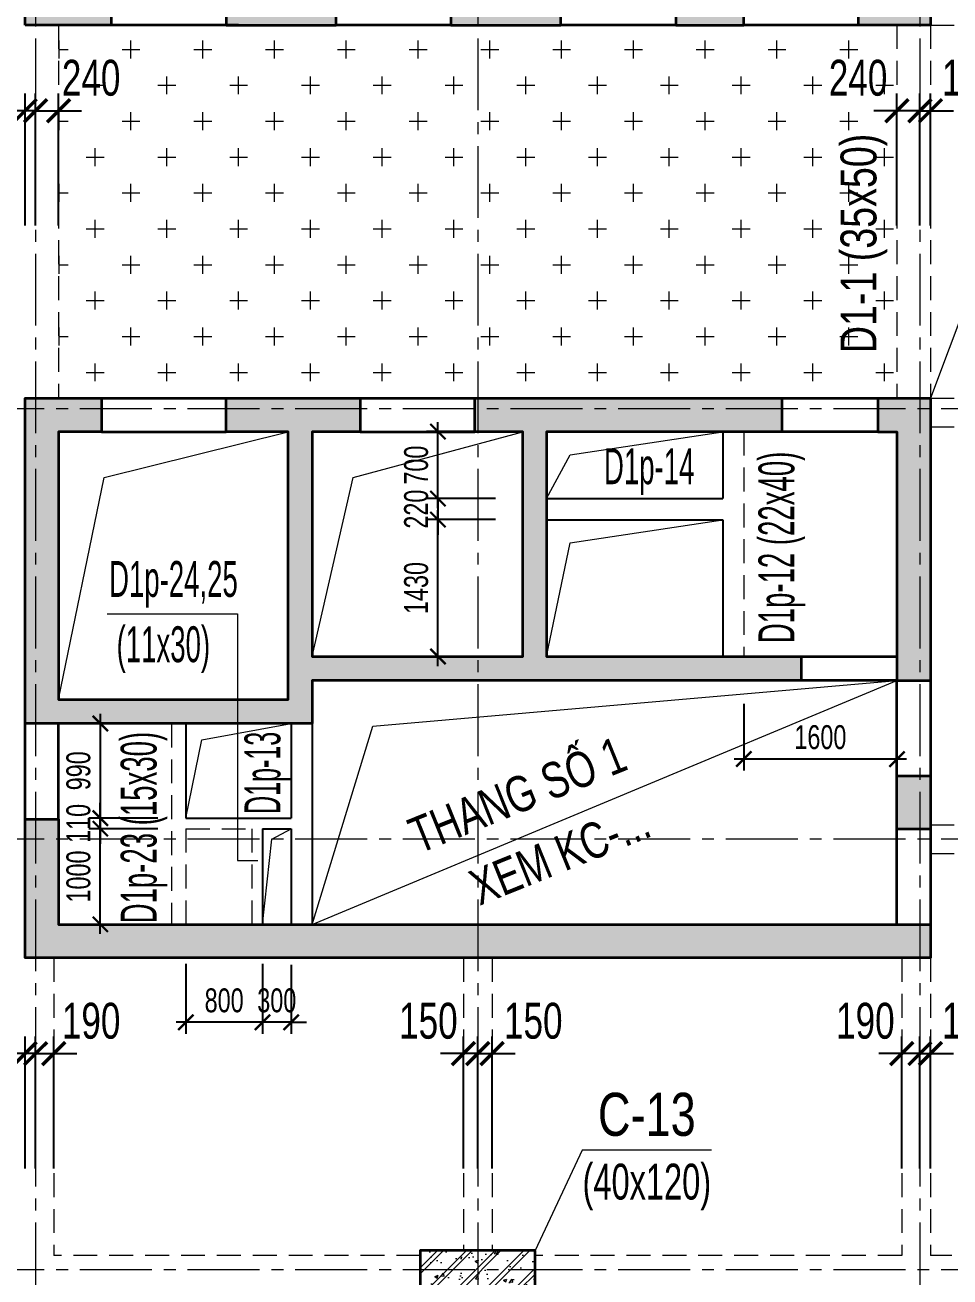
# Model space of a CAD drawing. Header units: millimetres. Extents: x 0 to 132533, y 0 to 93608.
# Drawn here: x 25017 to 34681, y 47662 to 60747 of the extents above; entities that cross this region are included whole.
import ezdxf
from ezdxf.enums import TextEntityAlignment as Align

# ---------------------------------------------------------------- set-up
doc = ezdxf.new("R2010")
doc.units = ezdxf.units.MM
doc.header["$LTSCALE"] = 1000
doc.header["$MEASUREMENT"] = 0
doc.linetypes.add('CENTER2', pattern=[1.125, 0.75, -0.125, 0.125, -0.125])
doc.linetypes.add('HIDDEN', pattern=[0.375, 0.25, -0.125])
for name, color, linetype, lineweight in [('CDC.01.AXIS', 160, 'CENTER2', 13), ('CDC.02.DIM', 1, 'Continuous', 18), ('CDC.03.BORDER', 3, 'Continuous', 25), ('CDC.06.TEXT', 2, 'Continuous', 18), ('CDC.07.TEXTCOL', 3, 'Continuous', 18), ('CDC.08.TEXTBEAM', 2, 'Continuous', 18), ('CDC.09.COLUMN', 4, 'Continuous', 35), ('CDC.10.HATCH', 163, 'Continuous', 9), ('CDC.11.NOTE', 1, 'Continuous', 18), ('CDC.13.BEAM', 8, 'HIDDEN', 18), ('TEXTCOL_SHAPE', 6, 'Continuous', 20)]:
    doc.layers.add(name, color=color, linetype=linetype, lineweight=lineweight)
doc.styles.add('KCS_SMTEXT', font='arial.ttf', dxfattribs={"width": 0.7})
doc.dimstyles.new('KCS_DIM100', dxfattribs={"dimscale": 100, "dimtxt": 2.5, "dimasz": 1.6, "dimexe": 1.2, "dimexo": 0, "dimgap": 1, "dimtad": 1, "dimdec": 0, "dimzin": 0, "dimdsep": 46, "dimtxsty": 'KCS_SMTEXT', "dimblk": 'ARCHTICK', "dimcen": 0, "dimdle": 1, "dimclrd": 256, "dimclre": 256, "dimclrt": 2, "dimadec": 0, "dimazin": 0, "dimtfac": 1, "dimtdec": 0, "dimtix": 1, "dimtmove": 2, "dimatfit": 3, "dimfxl": 1, "dimtolj": 1, "dimtzin": 0, "dimarcsym": 0})
doc.dimstyles.new('KCS_DIM150', dxfattribs={"dimscale": 150, "dimtxt": 2.5, "dimasz": 1.6, "dimexe": 1.2, "dimexo": 0, "dimgap": 1, "dimtad": 1, "dimdec": 0, "dimzin": 0, "dimdsep": 46, "dimtxsty": 'KCS_SMTEXT', "dimblk": 'ARCHTICK', "dimcen": 0, "dimdle": 1, "dimclrd": 1, "dimclre": 1, "dimclrt": 2, "dimadec": 0, "dimazin": 0, "dimtfac": 1, "dimtdec": 0, "dimtix": 1, "dimtmove": 2, "dimatfit": 3, "dimfxl": 1, "dimtolj": 1, "dimtzin": 0, "dimarcsym": 0})

# ---------------------------------------------------------------- blocks, each defined once
blk = doc.blocks.new('_ArchTick')
at = {"color": 0, "linetype": 'ByBlock', "const_width": 0.15}
blk.add_lwpolyline([(-0.5, -0.5), (0.5, 0.5)], dxfattribs=at)
blk = doc.blocks.new('*D319')
at = {"layer": 'CDC.02.DIM', "lineweight": -2, "transparency": 16777216}
for p, q in [((32527, 53651), (32527, 52954)), ((34127, 53651), (34127, 52954)), ((34227, 53074), (32427, 53074))]:
    blk.add_line(p, q, dxfattribs=at)
at = {"layer": 'Defpoints', "color": 0, "transparency": 16777216}
for p in [(32527, 53651), (34127, 53651), (32527, 53074)]:
    blk.add_point(p, dxfattribs=at)
at = {"layer": 'CDC.02.DIM', "lineweight": -2, "transparency": 16777216, "xscale": 160, "yscale": 160, "zscale": 160, "rotation": 180}
blk.add_blockref('_ArchTick', (32527, 53074), dxfattribs=at)
at = {"layer": 'CDC.02.DIM', "lineweight": -2, "transparency": 16777216, "xscale": 160, "yscale": 160, "zscale": 160}
blk.add_blockref('_ArchTick', (34127, 53074), dxfattribs=at)
at = {"layer": 'CDC.02.DIM', "color": 2, "transparency": 16777216, "insert": (33327, 53302), "char_height": 250, "attachment_point": 5, "style": 'KCS_SMTEXT'}
blk.add_mtext('\\A1;1600', dxfattribs=at)
blk = doc.blocks.new('*D320')
at = {"layer": 'CDC.02.DIM', "lineweight": -2, "transparency": 16777216}
for p, q in [((29331, 54047), (29331, 55677)), ((29931, 55577), (29211, 55577)), ((29931, 54147), (29211, 54147))]:
    blk.add_line(p, q, dxfattribs=at)
at = {"layer": 'Defpoints', "color": 0, "transparency": 16777216}
for p in [(29331, 55577), (29931, 55577), (29931, 54147)]:
    blk.add_point(p, dxfattribs=at)
at = {"layer": 'CDC.02.DIM', "lineweight": -2, "transparency": 16777216, "xscale": 160, "yscale": 160, "zscale": 160}
for p, rotation in [((29331, 55577), 90), ((29331, 54147), 270)]:
    blk.add_blockref('_ArchTick', p, dxfattribs=dict(at, rotation=rotation))
at = {"layer": 'CDC.02.DIM', "color": 2, "transparency": 16777216, "insert": (29104, 54862), "char_height": 250, "attachment_point": 5, "rotation": 90, "style": 'KCS_SMTEXT'}
blk.add_mtext('\\A1;1430', dxfattribs=at)
blk = doc.blocks.new('*D321')
at = {"layer": 'CDC.02.DIM', "lineweight": -2, "transparency": 16777216}
for p, q in [((29331, 55797), (29331, 55957)), ((29931, 55797), (29211, 55797)), ((29331, 55797), (29331, 55577)), ((29931, 55577), (29211, 55577)), ((29331, 55577), (29331, 55417))]:
    blk.add_line(p, q, dxfattribs=at)
at = {"layer": 'Defpoints', "color": 0, "transparency": 16777216}
for p in [(29931, 55797), (29331, 55577), (29931, 55577)]:
    blk.add_point(p, dxfattribs=at)
at = {"layer": 'CDC.02.DIM', "lineweight": -2, "transparency": 16777216, "xscale": 160, "yscale": 160, "zscale": 160}
for p, rotation in [((29331, 55797), 270), ((29331, 55577), 90)]:
    blk.add_blockref('_ArchTick', p, dxfattribs=dict(at, rotation=rotation))
at = {"layer": 'CDC.02.DIM', "color": 2, "transparency": 16777216, "insert": (29104, 55687), "char_height": 250, "attachment_point": 5, "rotation": 90, "style": 'KCS_SMTEXT'}
blk.add_mtext('\\A1;220', dxfattribs=at)
blk = doc.blocks.new('*D322')
at = {"layer": 'CDC.02.DIM', "lineweight": -2, "transparency": 16777216}
for p, q in [((29331, 55697), (29331, 56597)), ((29931, 56497), (29211, 56497)), ((29931, 55797), (29211, 55797))]:
    blk.add_line(p, q, dxfattribs=at)
at = {"layer": 'Defpoints', "color": 0, "transparency": 16777216}
for p in [(29331, 56497), (29931, 56497), (29931, 55797)]:
    blk.add_point(p, dxfattribs=at)
at = {"layer": 'CDC.02.DIM', "lineweight": -2, "transparency": 16777216, "xscale": 160, "yscale": 160, "zscale": 160}
for p, rotation in [((29331, 56497), 90), ((29331, 55797), 270)]:
    blk.add_blockref('_ArchTick', p, dxfattribs=dict(at, rotation=rotation))
at = {"layer": 'CDC.02.DIM', "color": 2, "transparency": 16777216, "insert": (29104, 56147), "char_height": 250, "attachment_point": 5, "rotation": 90, "style": 'KCS_SMTEXT'}
blk.add_mtext('\\A1;700', dxfattribs=at)
blk = doc.blocks.new('*D332')
at = {"layer": 'CDC.02.DIM', "lineweight": -2, "transparency": 16777216}
for p, q in [((26697, 50935), (26697, 50203)), ((27497, 50923), (27497, 50203)), ((27597, 50323), (26597, 50323))]:
    blk.add_line(p, q, dxfattribs=at)
at = {"layer": 'Defpoints', "color": 0, "transparency": 16777216}
for p in [(26697, 50935), (27497, 50923), (26697, 50323)]:
    blk.add_point(p, dxfattribs=at)
at = {"layer": 'CDC.02.DIM', "lineweight": -2, "transparency": 16777216, "xscale": 160, "yscale": 160, "zscale": 160, "rotation": 180}
blk.add_blockref('_ArchTick', (26697, 50323), dxfattribs=at)
at = {"layer": 'CDC.02.DIM', "lineweight": -2, "transparency": 16777216, "xscale": 160, "yscale": 160, "zscale": 160}
blk.add_blockref('_ArchTick', (27497, 50323), dxfattribs=at)
at = {"layer": 'CDC.02.DIM', "color": 2, "transparency": 16777216, "insert": (27097, 50551), "char_height": 250, "attachment_point": 5, "style": 'KCS_SMTEXT'}
blk.add_mtext('\\A1;800', dxfattribs=at)
blk = doc.blocks.new('*D333')
at = {"layer": 'CDC.02.DIM', "lineweight": -2, "transparency": 16777216}
for p, q in [((26403, 52347), (25683, 52347)), ((25803, 51247), (25803, 52447)), ((26403, 51347), (25683, 51347))]:
    blk.add_line(p, q, dxfattribs=at)
at = {"layer": 'Defpoints', "color": 0, "transparency": 16777216}
for p in [(25803, 52347), (26403, 52347), (26403, 51347)]:
    blk.add_point(p, dxfattribs=at)
at = {"layer": 'CDC.02.DIM', "lineweight": -2, "transparency": 16777216, "xscale": 160, "yscale": 160, "zscale": 160}
for p, rotation in [((25803, 52347), 90), ((25803, 51347), 270)]:
    blk.add_blockref('_ArchTick', p, dxfattribs=dict(at, rotation=rotation))
at = {"layer": 'CDC.02.DIM', "color": 2, "transparency": 16777216, "insert": (25575, 51847), "char_height": 250, "attachment_point": 5, "rotation": 90, "style": 'KCS_SMTEXT'}
blk.add_mtext('\\A1;1000', dxfattribs=at)
blk = doc.blocks.new('*D334')
at = {"layer": 'CDC.02.DIM', "lineweight": -2, "transparency": 16777216}
for p, q in [((25803, 52457), (25803, 52617)), ((26403, 52457), (25683, 52457)), ((26403, 52347), (25683, 52347)), ((25803, 52457), (25803, 52347)), ((25803, 52347), (25803, 52187))]:
    blk.add_line(p, q, dxfattribs=at)
at = {"layer": 'Defpoints', "color": 0, "transparency": 16777216}
for p in [(25803, 52347), (26403, 52457), (26403, 52347)]:
    blk.add_point(p, dxfattribs=at)
at = {"layer": 'CDC.02.DIM', "lineweight": -2, "transparency": 16777216, "xscale": 160, "yscale": 160, "zscale": 160}
for p, rotation in [((25803, 52457), 270), ((25803, 52347), 90)]:
    blk.add_blockref('_ArchTick', p, dxfattribs=dict(at, rotation=rotation))
at = {"layer": 'CDC.02.DIM', "color": 2, "transparency": 16777216, "insert": (25575, 52402), "char_height": 250, "attachment_point": 5, "rotation": 90, "style": 'KCS_SMTEXT'}
blk.add_mtext('\\A1;110', dxfattribs=at)
blk = doc.blocks.new('*D335')
at = {"layer": 'CDC.02.DIM', "lineweight": -2, "transparency": 16777216}
for p, q in [((25803, 53547), (25803, 52357)), ((26403, 53447), (25683, 53447)), ((26403, 52457), (25683, 52457))]:
    blk.add_line(p, q, dxfattribs=at)
at = {"layer": 'Defpoints', "color": 0, "transparency": 16777216}
for p in [(26403, 53447), (25803, 52457), (26403, 52457)]:
    blk.add_point(p, dxfattribs=at)
at = {"layer": 'CDC.02.DIM', "lineweight": -2, "transparency": 16777216, "xscale": 160, "yscale": 160, "zscale": 160}
for p, rotation in [((25803, 53447), 90), ((25803, 52457), 270)]:
    blk.add_blockref('_ArchTick', p, dxfattribs=dict(at, rotation=rotation))
at = {"layer": 'CDC.02.DIM', "color": 2, "transparency": 16777216, "insert": (25575, 52952), "char_height": 250, "attachment_point": 5, "rotation": 90, "style": 'KCS_SMTEXT'}
blk.add_mtext('\\A1;990', dxfattribs=at)
blk = doc.blocks.new('*D336')
at = {"layer": 'CDC.02.DIM', "lineweight": -2, "transparency": 16777216}
for p, q in [((27497, 50935), (27497, 50203)), ((27797, 50923), (27797, 50203)), ((27497, 50323), (27337, 50323)), ((27797, 50323), (27497, 50323)), ((27797, 50323), (27957, 50323))]:
    blk.add_line(p, q, dxfattribs=at)
at = {"layer": 'Defpoints', "color": 0, "transparency": 16777216}
for p in [(27497, 50935), (27797, 50923), (27497, 50323)]:
    blk.add_point(p, dxfattribs=at)
at = {"layer": 'CDC.02.DIM', "lineweight": -2, "transparency": 16777216, "xscale": 160, "yscale": 160, "zscale": 160}
blk.add_blockref('_ArchTick', (27497, 50323), dxfattribs=at)
at = {"layer": 'CDC.02.DIM', "lineweight": -2, "transparency": 16777216, "xscale": 160, "yscale": 160, "zscale": 160, "rotation": 180}
blk.add_blockref('_ArchTick', (27797, 50323), dxfattribs=at)
at = {"layer": 'CDC.02.DIM', "color": 2, "transparency": 16777216, "insert": (27647, 50551), "char_height": 250, "attachment_point": 5, "style": 'KCS_SMTEXT'}
blk.add_mtext('\\A1;300', dxfattribs=at)
blk = doc.blocks.new('*D211')
at = {"layer": 'CDC.02.DIM', "color": 1, "lineweight": -2, "transparency": 16777216}
for p, q in [((29747, 48796), (29747, 50176)), ((29897, 48796), (29897, 50176)), ((29747, 49996), (29507, 49996)), ((29747, 49996), (29897, 49996)), ((29897, 49996), (30137, 49996))]:
    blk.add_line(p, q, dxfattribs=at)
at = {"layer": 'Defpoints', "color": 0, "transparency": 16777216}
for p in [(29897, 49996), (29747, 48796), (29897, 48796)]:
    blk.add_point(p, dxfattribs=at)
at = {"layer": 'CDC.02.DIM', "color": 1, "lineweight": -2, "transparency": 16777216, "xscale": 240, "yscale": 240, "zscale": 240}
blk.add_blockref('_ArchTick', (29747, 49996), dxfattribs=at)
at = {"layer": 'CDC.02.DIM', "color": 1, "lineweight": -2, "transparency": 16777216, "xscale": 240, "yscale": 240, "zscale": 240, "rotation": 180}
blk.add_blockref('_ArchTick', (29897, 49996), dxfattribs=at)
at = {"layer": 'CDC.02.DIM', "color": 2, "transparency": 16777216, "insert": (30327, 50337), "char_height": 375, "attachment_point": 5, "style": 'KCS_SMTEXT'}
blk.add_mtext('\\A1;150', dxfattribs=at)
blk = doc.blocks.new('*D212')
at = {"layer": 'CDC.02.DIM', "color": 1, "lineweight": -2, "transparency": 16777216}
for p, q in [((29597, 48796), (29597, 50176)), ((29747, 48796), (29747, 50176)), ((29597, 49996), (29357, 49996)), ((29747, 49996), (29597, 49996)), ((29747, 49996), (29987, 49996))]:
    blk.add_line(p, q, dxfattribs=at)
at = {"layer": 'Defpoints', "color": 0, "transparency": 16777216}
for p in [(29597, 49996), (29597, 48796), (29747, 48796)]:
    blk.add_point(p, dxfattribs=at)
at = {"layer": 'CDC.02.DIM', "color": 1, "lineweight": -2, "transparency": 16777216, "xscale": 240, "yscale": 240, "zscale": 240}
blk.add_blockref('_ArchTick', (29597, 49996), dxfattribs=at)
at = {"layer": 'CDC.02.DIM', "color": 1, "lineweight": -2, "transparency": 16777216, "xscale": 240, "yscale": 240, "zscale": 240, "rotation": 180}
blk.add_blockref('_ArchTick', (29747, 49996), dxfattribs=at)
at = {"layer": 'CDC.02.DIM', "color": 2, "transparency": 16777216, "insert": (29231, 50337), "char_height": 375, "attachment_point": 5, "style": 'KCS_SMTEXT'}
blk.add_mtext('\\A1;150', dxfattribs=at)
blk = doc.blocks.new('*D213')
at = {"layer": 'CDC.02.DIM', "color": 1, "lineweight": -2, "transparency": 16777216}
for p, q in [((25127, 48796), (25127, 50176)), ((25317, 48796), (25317, 50176)), ((25127, 49996), (24887, 49996)), ((25127, 49996), (25317, 49996)), ((25317, 49996), (25557, 49996))]:
    blk.add_line(p, q, dxfattribs=at)
at = {"layer": 'Defpoints', "color": 0, "transparency": 16777216}
for p in [(25317, 49996), (25127, 48796), (25317, 48796)]:
    blk.add_point(p, dxfattribs=at)
at = {"layer": 'CDC.02.DIM', "color": 1, "lineweight": -2, "transparency": 16777216, "xscale": 240, "yscale": 240, "zscale": 240}
blk.add_blockref('_ArchTick', (25127, 49996), dxfattribs=at)
at = {"layer": 'CDC.02.DIM', "color": 1, "lineweight": -2, "transparency": 16777216, "xscale": 240, "yscale": 240, "zscale": 240, "rotation": 180}
blk.add_blockref('_ArchTick', (25317, 49996), dxfattribs=at)
at = {"layer": 'CDC.02.DIM', "color": 2, "transparency": 16777216, "insert": (25707, 50337), "char_height": 375, "attachment_point": 5, "style": 'KCS_SMTEXT'}
blk.add_mtext('\\A1;190', dxfattribs=at)
blk = doc.blocks.new('*D214')
at = {"layer": 'CDC.02.DIM', "color": 1, "lineweight": -2, "transparency": 16777216}
for p, q in [((25017, 48796), (25017, 50176)), ((25127, 48796), (25127, 50176)), ((25017, 49996), (24777, 49996)), ((25127, 49996), (25017, 49996)), ((25127, 49996), (25367, 49996))]:
    blk.add_line(p, q, dxfattribs=at)
at = {"layer": 'Defpoints', "color": 0, "transparency": 16777216}
for p in [(25017, 49996), (25017, 48796), (25127, 48796)]:
    blk.add_point(p, dxfattribs=at)
at = {"layer": 'CDC.02.DIM', "color": 1, "lineweight": -2, "transparency": 16777216, "xscale": 240, "yscale": 240, "zscale": 240}
blk.add_blockref('_ArchTick', (25017, 49996), dxfattribs=at)
at = {"layer": 'CDC.02.DIM', "color": 1, "lineweight": -2, "transparency": 16777216, "xscale": 240, "yscale": 240, "zscale": 240, "rotation": 180}
blk.add_blockref('_ArchTick', (25127, 49996), dxfattribs=at)
at = {"layer": 'CDC.02.DIM', "color": 2, "transparency": 16777216, "insert": (24611, 50337), "char_height": 375, "attachment_point": 5, "style": 'KCS_SMTEXT'}
blk.add_mtext('\\A1;110', dxfattribs=at)
blk = doc.blocks.new('*D221')
at = {"layer": 'CDC.02.DIM', "color": 1, "lineweight": -2, "transparency": 16777216}
for p, q in [((34367, 48796), (34367, 50176)), ((34477, 48796), (34477, 50176)), ((34367, 49996), (34127, 49996)), ((34367, 49996), (34477, 49996)), ((34477, 49996), (34717, 49996))]:
    blk.add_line(p, q, dxfattribs=at)
at = {"layer": 'Defpoints', "color": 0, "transparency": 16777216}
for p in [(34477, 49996), (34367, 48796), (34477, 48796)]:
    blk.add_point(p, dxfattribs=at)
at = {"layer": 'CDC.02.DIM', "color": 1, "lineweight": -2, "transparency": 16777216, "xscale": 240, "yscale": 240, "zscale": 240}
blk.add_blockref('_ArchTick', (34367, 49996), dxfattribs=at)
at = {"layer": 'CDC.02.DIM', "color": 1, "lineweight": -2, "transparency": 16777216, "xscale": 240, "yscale": 240, "zscale": 240, "rotation": 180}
blk.add_blockref('_ArchTick', (34477, 49996), dxfattribs=at)
at = {"layer": 'CDC.02.DIM', "color": 2, "transparency": 16777216, "insert": (34903, 50337), "char_height": 375, "attachment_point": 5, "style": 'KCS_SMTEXT'}
blk.add_mtext('\\A1;110', dxfattribs=at)
blk = doc.blocks.new('*D222')
at = {"layer": 'CDC.02.DIM', "color": 1, "lineweight": -2, "transparency": 16777216}
for p, q in [((34177, 48796), (34177, 50176)), ((34367, 48796), (34367, 50176)), ((34177, 49996), (33937, 49996)), ((34367, 49996), (34177, 49996)), ((34367, 49996), (34607, 49996))]:
    blk.add_line(p, q, dxfattribs=at)
at = {"layer": 'Defpoints', "color": 0, "transparency": 16777216}
for p in [(34177, 49996), (34177, 48796), (34367, 48796)]:
    blk.add_point(p, dxfattribs=at)
at = {"layer": 'CDC.02.DIM', "color": 1, "lineweight": -2, "transparency": 16777216, "xscale": 240, "yscale": 240, "zscale": 240}
blk.add_blockref('_ArchTick', (34177, 49996), dxfattribs=at)
at = {"layer": 'CDC.02.DIM', "color": 1, "lineweight": -2, "transparency": 16777216, "xscale": 240, "yscale": 240, "zscale": 240, "rotation": 180}
blk.add_blockref('_ArchTick', (34367, 49996), dxfattribs=at)
at = {"layer": 'CDC.02.DIM', "color": 2, "transparency": 16777216, "insert": (33797, 50337), "char_height": 375, "attachment_point": 5, "style": 'KCS_SMTEXT'}
blk.add_mtext('\\A1;190', dxfattribs=at)
blk = doc.blocks.new('*D284')
at = {"layer": 'CDC.02.DIM', "color": 1, "lineweight": -2, "transparency": 16777216}
for p, q in [((25127, 58651), (25127, 60031)), ((25367, 58651), (25367, 60031)), ((25127, 59851), (24887, 59851)), ((25127, 59851), (25367, 59851)), ((25367, 59851), (25607, 59851))]:
    blk.add_line(p, q, dxfattribs=at)
at = {"layer": 'Defpoints', "color": 0, "transparency": 16777216}
for p in [(25367, 59851), (25127, 58651), (25367, 58651)]:
    blk.add_point(p, dxfattribs=at)
at = {"layer": 'CDC.02.DIM', "color": 1, "lineweight": -2, "transparency": 16777216, "xscale": 240, "yscale": 240, "zscale": 240}
blk.add_blockref('_ArchTick', (25127, 59851), dxfattribs=at)
at = {"layer": 'CDC.02.DIM', "color": 1, "lineweight": -2, "transparency": 16777216, "xscale": 240, "yscale": 240, "zscale": 240, "rotation": 180}
blk.add_blockref('_ArchTick', (25367, 59851), dxfattribs=at)
at = {"layer": 'CDC.02.DIM', "color": 2, "transparency": 16777216, "insert": (25707, 60193), "char_height": 375, "attachment_point": 5, "style": 'KCS_SMTEXT'}
blk.add_mtext('\\A1;240', dxfattribs=at)
blk = doc.blocks.new('*D285')
at = {"layer": 'CDC.02.DIM', "color": 1, "lineweight": -2, "transparency": 16777216}
for p, q in [((25017, 58651), (25017, 60031)), ((25127, 58651), (25127, 60031)), ((25017, 59851), (24777, 59851)), ((25127, 59851), (25017, 59851)), ((25127, 59851), (25367, 59851))]:
    blk.add_line(p, q, dxfattribs=at)
at = {"layer": 'Defpoints', "color": 0, "transparency": 16777216}
for p in [(25017, 59851), (25017, 58651), (25127, 58651)]:
    blk.add_point(p, dxfattribs=at)
at = {"layer": 'CDC.02.DIM', "color": 1, "lineweight": -2, "transparency": 16777216, "xscale": 240, "yscale": 240, "zscale": 240}
blk.add_blockref('_ArchTick', (25017, 59851), dxfattribs=at)
at = {"layer": 'CDC.02.DIM', "color": 1, "lineweight": -2, "transparency": 16777216, "xscale": 240, "yscale": 240, "zscale": 240, "rotation": 180}
blk.add_blockref('_ArchTick', (25127, 59851), dxfattribs=at)
at = {"layer": 'CDC.02.DIM', "color": 2, "transparency": 16777216, "insert": (24611, 60193), "char_height": 375, "attachment_point": 5, "style": 'KCS_SMTEXT'}
blk.add_mtext('\\A1;110', dxfattribs=at)
blk = doc.blocks.new('*D286')
at = {"layer": 'CDC.02.DIM', "color": 1, "lineweight": -2, "transparency": 16777216}
for p, q in [((34367, 58651), (34367, 60031)), ((34477, 58651), (34477, 60031)), ((34367, 59851), (34127, 59851)), ((34367, 59851), (34477, 59851)), ((34477, 59851), (34717, 59851))]:
    blk.add_line(p, q, dxfattribs=at)
at = {"layer": 'Defpoints', "color": 0, "transparency": 16777216}
for p in [(34477, 59851), (34367, 58651), (34477, 58651)]:
    blk.add_point(p, dxfattribs=at)
at = {"layer": 'CDC.02.DIM', "color": 1, "lineweight": -2, "transparency": 16777216, "xscale": 240, "yscale": 240, "zscale": 240}
blk.add_blockref('_ArchTick', (34367, 59851), dxfattribs=at)
at = {"layer": 'CDC.02.DIM', "color": 1, "lineweight": -2, "transparency": 16777216, "xscale": 240, "yscale": 240, "zscale": 240, "rotation": 180}
blk.add_blockref('_ArchTick', (34477, 59851), dxfattribs=at)
at = {"layer": 'CDC.02.DIM', "color": 2, "transparency": 16777216, "insert": (34903, 60193), "char_height": 375, "attachment_point": 5, "style": 'KCS_SMTEXT'}
blk.add_mtext('\\A1;110', dxfattribs=at)
blk = doc.blocks.new('*D287')
at = {"layer": 'CDC.02.DIM', "color": 1, "lineweight": -2, "transparency": 16777216}
for p, q in [((34127, 58651), (34127, 60031)), ((34367, 58651), (34367, 60031)), ((34127, 59851), (33887, 59851)), ((34367, 59851), (34127, 59851)), ((34367, 59851), (34607, 59851))]:
    blk.add_line(p, q, dxfattribs=at)
at = {"layer": 'Defpoints', "color": 0, "transparency": 16777216}
for p in [(34127, 59851), (34127, 58651), (34367, 58651)]:
    blk.add_point(p, dxfattribs=at)
at = {"layer": 'CDC.02.DIM', "color": 1, "lineweight": -2, "transparency": 16777216, "xscale": 240, "yscale": 240, "zscale": 240}
blk.add_blockref('_ArchTick', (34127, 59851), dxfattribs=at)
at = {"layer": 'CDC.02.DIM', "color": 1, "lineweight": -2, "transparency": 16777216, "xscale": 240, "yscale": 240, "zscale": 240, "rotation": 180}
blk.add_blockref('_ArchTick', (34367, 59851), dxfattribs=at)
at = {"layer": 'CDC.02.DIM', "color": 2, "transparency": 16777216, "insert": (33721, 60193), "char_height": 375, "attachment_point": 5, "style": 'KCS_SMTEXT'}
blk.add_mtext('\\A1;240', dxfattribs=at)

msp = doc.modelspace()

# ---------------------------------------------------------------- hatches: boundary and pattern name
at = {"layer": 'CDC.10.HATCH'}
h = msp.add_hatch(dxfattribs=at)
h.set_pattern_fill('BT-01', color=256, scale=50, pattern_type=2)
h.set_pattern_definition([(50, (25016.52, 60746.55), (358.63, -31.376), [37.5, -412.5]), (355, (25016.52, 60746.55), (-69.376, 376.096), [30, -330]), (100.4514, (25046.4, 60743.93), (289.255, 344.72), [31.87, -350.571]), (46.184, (25016.52, 60846.55), (533.62, -82.76), [56.25, -618.75]), (96.6356, (25061, 60839.65), (467.331, 487.06), [47.805, -525.856]), (351.184, (25016.5, 60846.55), (467.33, 487.06), [45, -495]), (21, (25066.52, 60821.55), (298.4535, -201.3094), [37.5, -412.5]), (326, (25066.52, 60821.55), (121.658, 362.575), [30, -330]), (71.4514, (25091.4, 60804.77), (420.111, 161.265), [31.87, -350.571]), (37.5, (25016.52, 60746.55), (6.08, 166.447), [0, -326, 0, -335, 0, -331.25]), (7.5, (25016.52, 60746.55), (131.5348, 197.2059), [0, -191, 0, -318.5, 0, -126.25]), (327.5, (24905.02, 60746.55), (266.9112, -11.2774), [0, -125, 0, -390, 0, -517.5]), (317.5, (24855.02, 60746.55), (291.593, 50.0525), [0, -162.5, 0, -259, 0, -367.5]), (45, (25016.52, 60746.55), (-150.26, 150.26), []), (45, (25016.52, 60807.8), (-150.26, 150.26), [])])
h.paths.add_polyline_path([(25366.5, 65496.5), (25016.5, 65496.5), (25016.5, 64546.5), (25366.5, 64546.5)])
h.paths.add_polyline_path([(34476.5, 63546.5), (25016.5, 63546.5), (25016.5, 60746.5), (25916.5, 60746.5), (25916.5, 61096.5), (25366.5, 61096.5), (25366.5, 63296.5), (34126.5, 63296.5), (34126.5, 61096.5), (33726.5, 61096.5), (33726.5, 60746.5), (34476.5, 60746.5)])
h.paths.add_polyline_path([(32526.5, 61096.5), (31816.5, 61096.5), (31816.5, 60746.5), (32526.5, 60746.5)], flags=17)
h.paths.add_polyline_path([(30616.5, 61096.5), (29466.5, 61096.5), (29466.5, 60746.5), (30616.5, 60746.5)], flags=17)
h.paths.add_polyline_path([(28266.5, 61096.5), (27116.5, 61096.5), (27116.5, 60746.5), (28266.5, 60746.5)], flags=17)
h.paths.add_polyline_path([(27996.5, 66446.5), (27996.5, 66096.5), (34126.5, 66096.5), (34126.5, 64546.5), (34476.5, 64546.5), (34476.5, 66446.5)])
h.paths.add_polyline_path([(26986.5, 66096.5), (26986.5, 66446.5), (25016.5, 66446.5), (25016.5, 66096.5)])
h = msp.add_hatch(dxfattribs=at)
h.set_pattern_fill('CROSS', color=256, scale=1500)
h.set_pattern_definition([(0, (35404.4, 79616.17), (375, 375), [187.5, -562.5]), (90, (35498.14, 79522.4), (-375, 375), [187.5, -562.5])])
h.paths.add_polyline_path([(25366.5, 56846.5), (34126.5, 56846.5), (34126.5, 60746.5), (25366.5, 60746.5)])
h = msp.add_hatch(dxfattribs=at)
h.set_pattern_fill('BT-01', color=256, scale=50, pattern_type=2)
h.set_pattern_definition([(50, (-140127.2, -505242.95), (358.63009, -31.37607), [37.5, -412.5]), (355, (-140127.2, -505242.95), (-69.37567, 376.09607), [30, -330]), (100.4514, (-140097.33, -505245.57), (289.2547, 344.71977), [31.8701, -350.57106]), (46.1842, (-140127.2, -505142.95), (533.62052, -82.7595), [56.25, -618.75]), (96.6356, (-140082.75, -505149.85), (467.33135, 487.05894), [47.80514, -525.8565]), (351.1842, (-140127.2, -505142.95), (467.33097, 487.0593), [45, -495]), (21, (-140077.2, -505167.95), (298.45353, -201.30945), [37.5, -412.5]), (326, (-140077.2, -505167.95), (121.65767, 362.57502), [30, -330]), (71.4514, (-140052.34, -505184.73), (420.11131, 161.26525), [31.8701, -350.57106]), (37.5, (-140127.21, -505242.95), (6.079928, 166.446927), [0, -326, 0, -335, 0, -331.25]), (7.5, (-140127.21, -505242.95), (131.53477, 197.205856), [0, -191, 0, -318.5, 0, -126.25]), (327.5, (-140238.71, -505242.95), (266.911218, -11.277436), [0, -125, 0, -390, 0, -517.5]), (317.5, (-140288.71, -505242.95), (291.593085, 50.05249), [0, -162.5, 0, -259, 0, -367.5]), (45, (-140127.21, -505242.95), (-150.26019, 150.26019), []), (45, (-140127.21, -505181.7), (-150.26019, 150.26019), [])])
h.paths.add_polyline_path([(25816.5, 56846.5), (25016.5, 56846.5), (25016.5, 53446.5), (28016.5, 53446.5), (28016.5, 53896.5), (33126.5, 53896.5), (33126.5, 54146.5), (30466.5, 54146.5), (30466.5, 56496.5), (32926.5, 56496.5), (32926.5, 56846.5), (29716.5, 56846.5), (29716.5, 56496.5), (30216.5, 56496.5), (30216.5, 54146.5), (28016.5, 54146.5), (28016.5, 56496.5), (28516.5, 56496.5), (28516.5, 56846.5), (27116.5, 56846.5), (27116.5, 56496.5), (27766.5, 56496.5), (27766.5, 53696.5), (25366.5, 53696.5), (25366.5, 56496.5), (25816.5, 56496.5)])
h.paths.add_polyline_path([(34126.5, 53896.5), (34476.5, 53896.5), (34476.5, 56846.5), (33926.5, 56846.5), (33926.5, 56496.5), (34126.5, 56496.5)])
h.paths.add_polyline_path([(34476.5, 52896.5), (34126.5, 52896.5), (34126.5, 52346.5), (34476.5, 52346.5)])
h = msp.add_hatch(dxfattribs=at)
h.set_pattern_fill('BT-01', color=256, scale=50, pattern_type=2)
h.set_pattern_definition([(50, (268223.68, -487271.14), (358.63009, -31.37607), [37.5, -412.5]), (355, (268223.68, -487271.14), (-69.37567, 376.09607), [30, -330]), (100.4514, (268253.57, -487273.75), (289.2547, 344.71977), [31.8701, -350.57106]), (46.1842, (268223.7, -487171.14), (533.62052, -82.7595), [56.25, -618.75]), (96.6356, (268268.15, -487178.03), (467.33135, 487.05894), [47.80514, -525.8565]), (351.1842, (268223.7, -487171.14), (467.33097, 487.0593), [45, -495]), (21, (268273.68, -487196.14), (298.45353, -201.30945), [37.5, -412.5]), (326, (268273.68, -487196.14), (121.65767, 362.57502), [30, -330]), (71.4514, (268298.55, -487212.9), (420.11131, 161.26525), [31.8701, -350.57106]), (37.5, (268223.68, -487271.14), (6.079928, 166.446927), [0, -326, 0, -335, 0, -331.25]), (7.5, (268223.68, -487271.14), (131.53477, 197.205856), [0, -191, 0, -318.5, 0, -126.25]), (327.5, (268112.18, -487271.14), (266.911218, -11.277436), [0, -125, 0, -390, 0, -517.5]), (317.5, (268062.18, -487271.14), (291.593085, 50.05249), [0, -162.5, 0, -259, 0, -367.5]), (45, (268223.68, -487271.14), (-150.26019, 150.26019), []), (45, (268223.68, -487209.89), (-150.26019, 150.26019), [])])
h.paths.add_polyline_path([(25366.5, 51346.5), (25366.5, 52446.5), (25016.5, 52446.5), (25016.5, 50996.5), (34476.5, 50996.5), (34476.5, 51346.5)])
h = msp.add_hatch(dxfattribs=at)
h.set_pattern_fill('BT-01', color=256, scale=50, pattern_type=2)
h.set_pattern_definition([(50, (442764.13, -433637.55), (358.63009, -31.37607), [37.5, -412.5]), (355, (442764.13, -433637.55), (-69.37567, 376.09607), [30, -330]), (100.4514, (442794.02, -433640.17), (289.2547, 344.71977), [31.8701, -350.57106]), (46.1842, (442764.13, -433537.55), (533.62052, -82.7595), [56.25, -618.75]), (96.6356, (442808.6, -433544.45), (467.33135, 487.05894), [47.80514, -525.8565]), (351.1842, (442764.13, -433537.55), (467.33097, 487.0593), [45, -495]), (21, (442814.13, -433562.55), (298.45353, -201.30945), [37.5, -412.5]), (326, (442814.13, -433562.55), (121.65767, 362.57502), [30, -330]), (71.4514, (442839, -433579.33), (420.11131, 161.26525), [31.8701, -350.57106]), (37.5, (442764.13, -433637.55), (6.079928, 166.446927), [0, -326, 0, -335, 0, -331.25]), (7.5, (442764.13, -433637.55), (131.53477, 197.205856), [0, -191, 0, -318.5, 0, -126.25]), (327.5, (442652.63, -433637.55), (266.911218, -11.277436), [0, -125, 0, -390, 0, -517.5]), (317.5, (442602.63, -433637.55), (291.593085, 50.05249), [0, -162.5, 0, -259, 0, -367.5]), (45, (442764.13, -433637.55), (-150.26019, 150.26019), []), (45, (442764.13, -433576.3), (-150.26019, 150.26019), [])])
h.paths.add_polyline_path([(29146.5, 47536.5), (30346.5, 47536.5), (30346.5, 47936.5), (29146.5, 47936.5)])

# ---------------------------------------------------------------- linework, layer by layer
at = {"layer": 'CDC.01.AXIS'}
for p, q in [((25126.5, 85356.5), (25126.5, 10116.5)), ((29746.5, 85356.5), (29746.5, 10116.5)), ((34366.5, 85356.5), (34366.5, 10116.5)), ((93840.4, 56736.5), (13229.2, 56736.5)), ((93840.4, 52236.5), (13229.2, 52236.5)), ((93840.4, 47736.5), (13229.2, 47736.5))]:
    msp.add_line(p, q, dxfattribs=at)
at = {"layer": 'CDC.03.BORDER'}
for p, q in [((32306.5, 56496.5), (32306.5, 55796.5)), ((30466.5, 55796.5), (32306.5, 55796.5)), ((30466.5, 55576.5), (32306.5, 55576.5)), ((32306.5, 55576.5), (32306.5, 54146.5)), ((26696.5, 53446.5), (26696.5, 52456.5)), ((27796.5, 53446.5), (27796.5, 52456.5)), ((28016.5, 53446.5), (28016.5, 51346.5)), ((26696.5, 52456.5), (27796.5, 52456.5)), ((27496.5, 52346.5), (27796.5, 52346.5)), ((27496.5, 52346.5), (27496.5, 51346.5)), ((27796.5, 52346.5), (27796.5, 51346.5))]:
    msp.add_line(p, q, dxfattribs=at)
at = {"layer": 'CDC.07.TEXTCOL', "color": 8}
for p, q in [((34866.4, 57886.1), (34476.5, 56846.5)), ((30838.6, 48986.5), (30346.5, 47936.5)), ((32188.6, 48986.5), (30838.6, 48986.5))]:
    msp.add_line(p, q, dxfattribs=at)
at = {"layer": 'CDC.08.TEXTBEAM', "color": 8}
for p, q in [((25875.2, 54592.2), (27235.2, 54592.2)), ((27235.2, 54592.2), (27235.2, 52012.9)), ((27235.2, 52012.9), (27447.7, 52012.9))]:
    msp.add_line(p, q, dxfattribs=at)
at = {"layer": 'CDC.09.COLUMN'}
for points in [[(25016.5, 60746.5), (25016.5, 63546.5), (34476.5, 63546.5), (34476.5, 60746.5), (34126.5, 60746.5), (33726.5, 60746.5), (33726.5, 61096.5), (34126.5, 61096.5), (34126.5, 63296.5), (25366.5, 63296.5), (25366.5, 61096.5), (25916.5, 61096.5), (25916.5, 60746.5)], [(28266.5, 61096.5), (27116.5, 61096.5), (27116.5, 60746.5), (28266.5, 60746.5)], [(30616.5, 61096.5), (29466.5, 61096.5), (29466.5, 60746.5), (30616.5, 60746.5)], [(32526.5, 61096.5), (31816.5, 61096.5), (31816.5, 60746.5), (32526.5, 60746.5)], [(34476.5, 53896.5), (34476.5, 52896.5), (34126.5, 52896.5), (34126.5, 53896.5)], [(30346.5, 47936.5), (29146.5, 47936.5), (29146.5, 47536.5), (30346.5, 47536.5)]]:
    msp.add_lwpolyline(points, close=True, dxfattribs=at)
for points in [[(27246.5, 60746.5), (25916.5, 60746.5)], [(29466.5, 60746.5), (28266.5, 60746.5)], [(31816.5, 60746.5), (30616.5, 60746.5)], [(33726.5, 60746.5), (32526.5, 60746.5)], [(33926.5, 56496.5), (34126.5, 56496.5), (34126.5, 53896.5), (33126.5, 53896.5), (28016.5, 53896.5), (28016.5, 53446.5), (25016.5, 53446.5), (25016.5, 56846.5), (25816.5, 56846.5), (25816.5, 56496.5), (25366.5, 56496.5), (25366.5, 53696.5), (27766.5, 53696.5), (27766.5, 56496.5), (27116.5, 56496.5), (27116.5, 56846.5), (28516.5, 56846.5), (28516.5, 56496.5), (28016.5, 56496.5), (28016.5, 54146.5), (30216.5, 54146.5), (30216.5, 56496.5), (29716.5, 56496.5), (29716.5, 56846.5), (32926.5, 56846.5), (33926.5, 56846.5), (33926.5, 56496.5), (32926.5, 56496.5), (30466.5, 56496.5), (30466.5, 54146.5), (33126.5, 54146.5), (34126.5, 54146.5)], [(25816.5, 56846.5), (27116.5, 56846.5)], [(28516.5, 56846.5), (29716.5, 56846.5)], [(32926.5, 56496.5), (32926.5, 56846.5)], [(33926.5, 56846.5), (34476.5, 56846.5), (34476.5, 53896.5)], [(25816.5, 56496.5), (27116.5, 56496.5)], [(28516.5, 56496.5), (29716.5, 56496.5)], [(33126.5, 54146.5), (33126.5, 53896.5)], [(25016.5, 52446.5), (25016.5, 53446.5)], [(25366.5, 52446.5), (25366.5, 53446.5)], [(34126.5, 52346.5), (34126.5, 52896.5)], [(34476.5, 52896.5), (34476.5, 52346.5)], [(34126.5, 51346.5), (34126.5, 52346.5), (34476.5, 52346.5), (34476.5, 51346.5), (34476.5, 50996.5), (25016.5, 50996.5), (25016.5, 52446.5), (25366.5, 52446.5), (25366.5, 51346.5), (34476.5, 51346.5)]]:
    msp.add_lwpolyline(points, dxfattribs=at)
at = {"layer": 'CDC.11.NOTE'}
msp.add_line((28016.5, 51346.5), (34126.5, 53896.5), dxfattribs=at)
for points in [[(25366.5, 53696.5), (25844.3, 56016), (27766.5, 56496.5)], [(28016.5, 54146.5), (28444.3, 56016), (30216.5, 56496.5)], [(30466.5, 55796.5), (30713.3, 56255), (32306.5, 56496.5)], [(30466.5, 54146.5), (30713.3, 55335), (32306.5, 55576.5)], [(28016.5, 51346.5), (28650.5, 53419.3), (34126.5, 53896.5)], [(26696.5, 52456.5), (26863.4, 53277.2), (27796.5, 53446.5)], [(27496.5, 51346.5), (27595.7, 52236.5), (27796.5, 52346.5)]]:
    msp.add_lwpolyline(points, dxfattribs=at)
at = {"layer": 'CDC.13.BEAM'}
for p, q in [((25366.5, 60746.5), (25366.5, 56846.5)), ((34126.5, 60746.5), (34126.5, 56846.5)), ((34476.5, 60746.5), (36576.5, 60746.5)), ((34476.5, 60746.5), (34476.5, 56846.5)), ((34476.5, 56846.5), (36576.5, 56846.5)), ((34476.5, 56546.5), (36576.5, 56546.5)), ((32526.5, 56496.5), (32526.5, 54146.5)), ((26546.5, 53446.5), (26546.5, 51346.5)), ((26696.5, 52346.5), (26696.5, 51346.5)), ((26696.5, 52346.5), (27386.5, 52346.5)), ((27386.5, 52346.5), (27386.5, 51346.5)), ((34476.5, 52386.5), (36576.5, 52386.5)), ((34476.5, 52086.5), (36576.5, 52086.5)), ((25316.5, 50996.5), (25316.5, 47886.5)), ((29596.5, 50996.5), (29596.5, 47936.5)), ((29896.5, 50996.5), (29896.5, 47936.5)), ((34176.5, 50996.5), (34176.5, 47886.5)), ((34476.5, 50996.5), (34476.5, 47886.5)), ((29146.5, 47886.5), (25316.5, 47886.5)), ((34176.5, 47886.5), (30346.5, 47886.5)), ((36576.5, 47886.5), (34476.5, 47886.5))]:
    msp.add_line(p, q, dxfattribs=at)

# ---------------------------------------------------------------- texts
at = {"layer": 'CDC.06.TEXT', "style": 'KCS_SMTEXT', "width": 0.75}
for s, p in [('THANG SỐ 1', (30141.5, 52750.5)), ('XEM KC-...', (30604.7, 52081.1))]:
    msp.add_text(s, height=375, rotation=22, dxfattribs=at).set_placement(p, align=Align.MIDDLE)
at = {"layer": 'CDC.07.TEXTCOL', "style": 'KCS_SMTEXT', "width": 0.75}
msp.add_text('C-13', height=450, dxfattribs=at).set_placement((31513.6, 49361.5), align=Align.MIDDLE)
at = {"layer": 'CDC.08.TEXTBEAM', "style": 'KCS_SMTEXT'}
for s, width, p in [('D1-1 (35x50)', 0.75, (33537.7, 57317.4)), ('D1p-12 (22x40)', 0.55, (32680.1, 54285.6)), ('D1p-23 (15x30)', 0.55, (26015.8, 51357.2)), ('D1p-13', 0.5, (27309.5, 52500.8))]:
    msp.add_text(s, height=375, rotation=90, dxfattribs=dict(at, width=width)).set_placement(p, align=Align.TOP_LEFT)
at = {"layer": 'CDC.08.TEXTBEAM', "style": 'KCS_SMTEXT', "width": 0.55}
for s, p in [('D1p-14', (31065.5, 56322.6)), ('D1p-24,25', (25894.4, 55144.7)), ('(11x30)', (25973.4, 54462.2))]:
    msp.add_text(s, height=375, dxfattribs=at).set_placement(p, align=Align.TOP_LEFT)
at = {"layer": 'TEXTCOL_SHAPE', "style": 'KCS_SMTEXT', "width": 0.65}
msp.add_text('(40x120)', height=375, dxfattribs=at).set_placement((31513.6, 48611.5), align=Align.MIDDLE)

# ---------------------------------------------------------------- dimensions: what is measured, and where the dimension line sits
at = {"layer": 'CDC.02.DIM'}
for base, p1, p2, picture, middle in [((25016.5, 59851.2), (25126.5, 58651.2), (25016.5, 58651.2), '*D285', (24611.2, 60192.7)), ((34126.5, 59851.2), (34366.5, 58651.2), (34126.5, 58651.2), '*D287', (33720.8, 60192.7)), ((25016.5, 49995.7), (25126.5, 48795.7), (25016.5, 48795.7), '*D214', (24611.2, 50337.2)), ((29596.5, 49995.7), (29746.5, 48795.7), (29596.5, 48795.7), '*D212', (29231.2, 50337.2)), ((34176.5, 49995.7), (34366.5, 48795.7), (34176.5, 48795.7), '*D222', (33797.5, 50337.2))]:
    dim = msp.add_linear_dim(base=base, p1=p1, p2=p2, angle=180, dimstyle='KCS_DIM150', dxfattribs=at)
    dim.commit()
    dim.dimension.update_dxf_attribs({"geometry": picture, "text_midpoint": middle, "dimtype": 160})
for base, p1, p2, picture, middle in [((25366.5, 59851.2), (25126.5, 58651.2), (25366.5, 58651.2), '*D284', (25706.8, 60192.7)), ((34476.5, 59851.2), (34366.5, 58651.2), (34476.5, 58651.2), '*D286', (34903.3, 60192.7)), ((25316.5, 49995.7), (25126.5, 48795.7), (25316.5, 48795.7), '*D213', (25706.8, 50337.2)), ((29896.5, 49995.7), (29746.5, 48795.7), (29896.5, 48795.7), '*D211', (30326.8, 50337.2)), ((34476.5, 49995.7), (34366.5, 48795.7), (34476.5, 48795.7), '*D221', (34903.3, 50337.2))]:
    dim = msp.add_linear_dim(base=base, p1=p1, p2=p2, dimstyle='KCS_DIM150', dxfattribs=at)
    dim.commit()
    dim.dimension.update_dxf_attribs({"geometry": picture, "text_midpoint": middle, "dimtype": 160})
for base, p1, p2, angle, picture, middle in [((29331.3, 56496.5), (29931.3, 55796.5), (29931.3, 56496.5), 90, '*D322', (29103.6, 56146.5)), ((29331.3, 55576.5), (29931.3, 55796.5), (29931.3, 55576.5), 270, '*D321', (29103.6, 55686.5)), ((29331.3, 55576.5), (29931.3, 54146.5), (29931.3, 55576.5), 90, '*D320', (29103.6, 54861.5)), ((32526.5, 53074.2), (34126.5, 53651.2), (32526.5, 53651.2), 180, '*D319', (33326.5, 53301.9)), ((25802.6, 52456.5), (26402.6, 53446.5), (26402.6, 52456.5), 270, '*D335', (25575, 52951.5)), ((25802.6, 52346.5), (26402.6, 52456.5), (26402.6, 52346.5), 270, '*D334', (25575, 52401.5)), ((25802.6, 52346.5), (26402.6, 51346.5), (26402.6, 52346.5), 90, '*D333', (25575, 51846.5)), ((26696.5, 50323.4), (27496.5, 50923.4), (26696.5, 50934.8), 180, '*D332', (27096.5, 50551)), ((27496.5, 50323.4), (27796.5, 50923.4), (27496.5, 50934.8), 180, '*D336', (27646.5, 50551.1))]:
    dim = msp.add_linear_dim(base=base, p1=p1, p2=p2, angle=angle, dimstyle='KCS_DIM100', dxfattribs=at)
    dim.commit()
    dim.dimension.update_dxf_attribs({"geometry": picture, "text_midpoint": middle})

doc.saveas('drawing.dxf')
